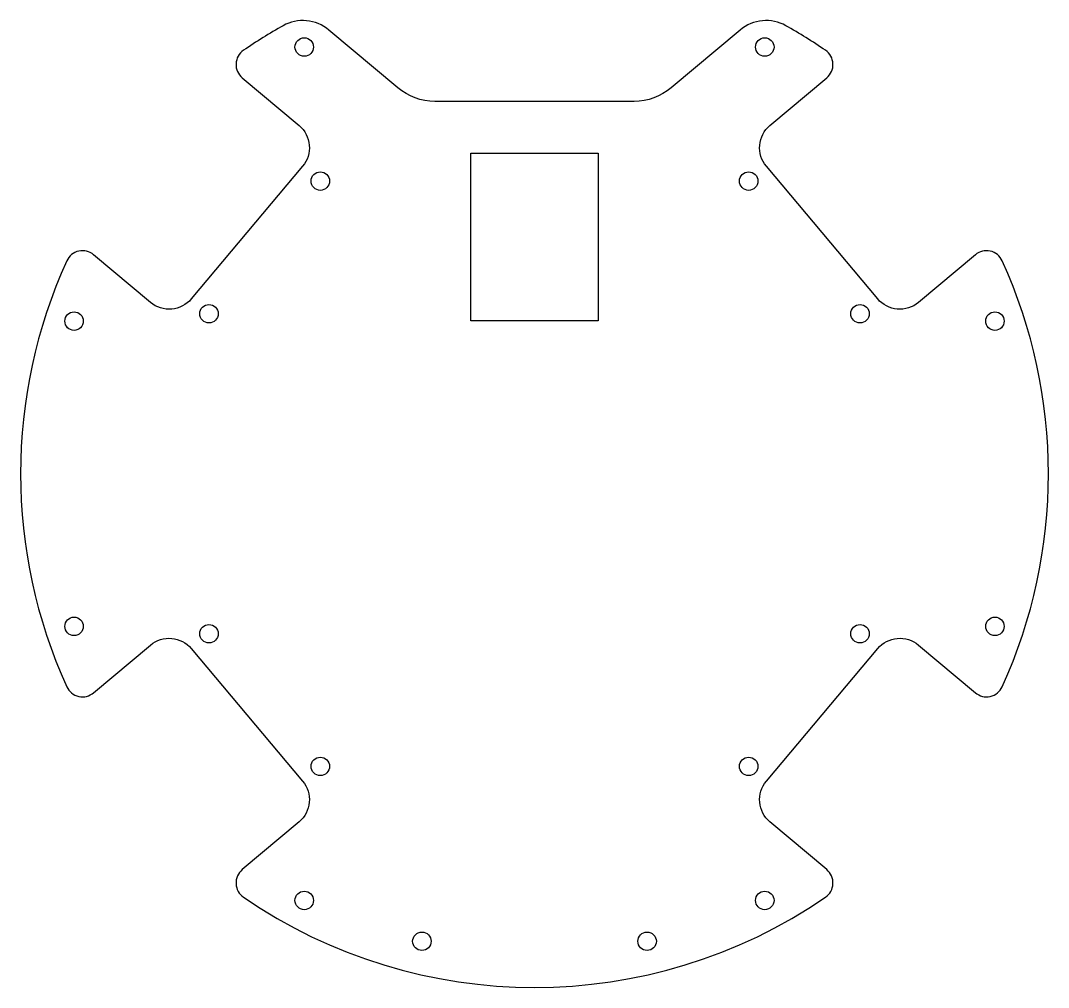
# Model space of a CAD drawing. Header units: millimetres. Extents: x -89 to 89, y -89 to 79.
import ezdxf

# ---------------------------------------------------------------- set-up
doc = ezdxf.new("R2010")
doc.units = ezdxf.units.MM
doc.header["$MEASUREMENT"] = 0

msp = doc.modelspace()

# ---------------------------------------------------------------- linework, layer by layer
msp.add_lwpolyline([(-35.62, 76.88, 0.31189), (-43.54, 77.62, 0.022689), (-50.39, 73.36, 0.495926), (-50.62, 68.59), (-40.77, 60.32, -0.414214), (-40.15, 53.27), (-59.43, 30.29, -0.414214), (-66.48, 29.67), (-76.34, 37.95, 0.495926), (-80.99, 36.89, 0.217011), (-80.99, -36.89, 0.495926), (-76.34, -37.95), (-66.48, -29.67, -0.414214), (-59.43, -30.29), (-40.15, -53.27, -0.414214), (-40.77, -60.32), (-50.62, -68.59, 0.495926), (-50.39, -73.36, 0.310392), (50.39, -73.36, 0.495926), (50.62, -68.59), (40.77, -60.32, -0.414214), (40.15, -53.27), (59.43, -30.29, -0.414214), (66.48, -29.67), (76.34, -37.95, 0.495926), (80.99, -36.89, 0.217011), (80.99, 36.89, 0.495926), (76.34, 37.95), (66.48, 29.67, -0.414214), (59.43, 30.29), (40.15, 53.27, -0.414214), (40.77, 60.32), (50.62, 68.59, 0.495926), (50.39, 73.36, 0.022689), (43.54, 77.62, 0.31189), (35.62, 76.88), (23.67, 66.86, -0.176327), (17.24, 64.52), (-17.24, 64.52, -0.176327), (-23.67, 66.86)], format="xyb", close=True)
msp.add_lwpolyline([(11, 55.52), (11, 26.52), (-11, 26.52), (-11, 55.52)], close=True)
for centre in [(-39.88, 73.93), (39.88, 73.93), (-37.09, 50.7), (37.09, 50.7), (-56.37, 27.72), (56.37, 27.72), (-79.73, 26.44), (79.73, 26.44), (-79.73, -26.44), (79.73, -26.44), (-56.37, -27.72), (56.37, -27.72), (-37.09, -50.7), (37.09, -50.7), (-39.88, -73.93), (39.88, -73.93), (-19.5, -81), (19.5, -81)]:
    msp.add_circle(centre, 1.6)

doc.saveas('drawing.dxf')
